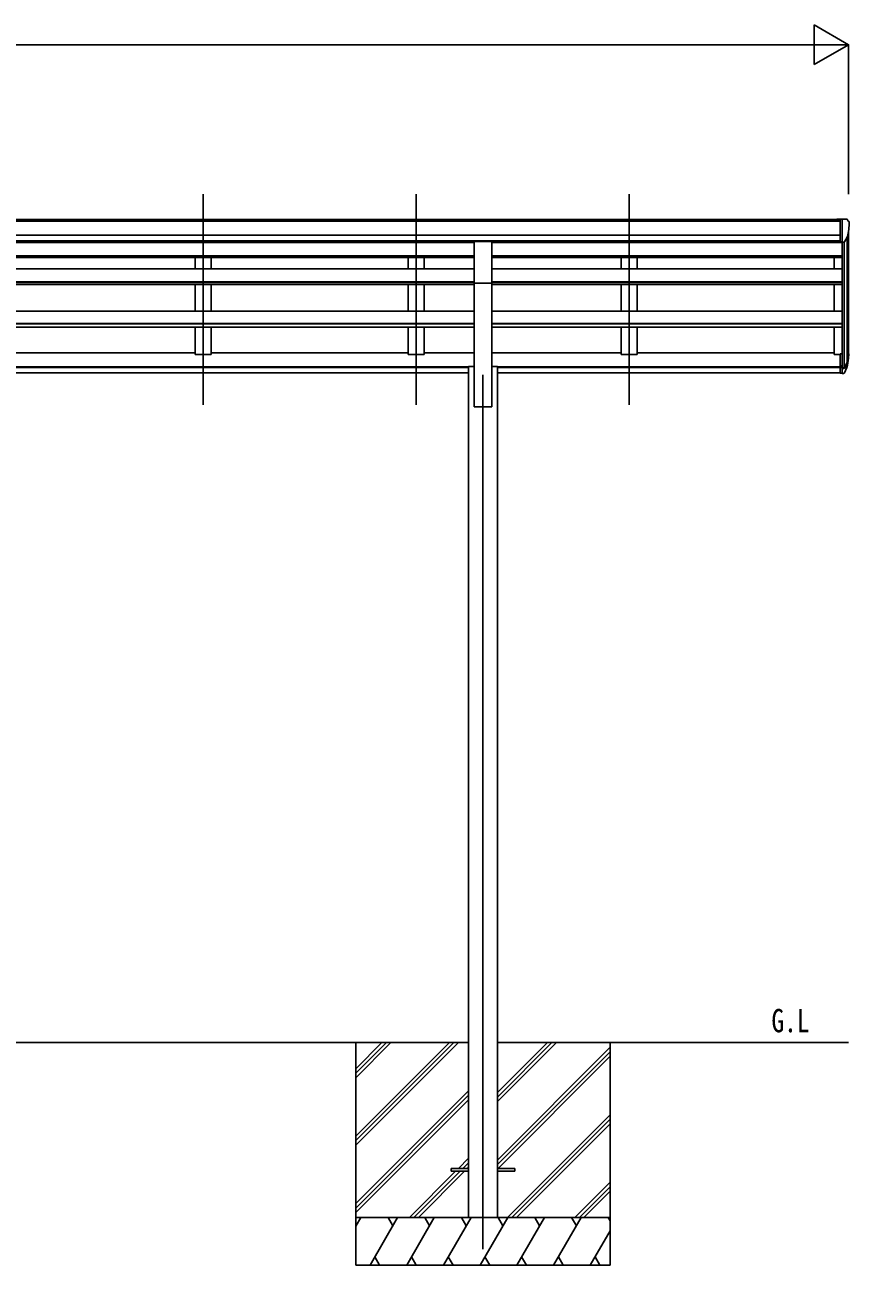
# Model space of a CAD drawing. Units: millimetres, scale not verified. Extents: x -10512 to 10512, y -7425 to 7425.
# Drawn here: x -380 to 2213, y -3841 to 60 of the extents above; entities that cross this region are included whole.
import ezdxf
from ezdxf.enums import TextEntityAlignment as Align

# ---------------------------------------------------------------- set-up
doc = ezdxf.new("R2010")
doc.units = ezdxf.units.MM
doc.header["$LTSCALE"] = 30
for name, color, linetype in [('0-2_USER1', 3, 'Continuous'), ('0-3_YKK_12', 2, 'Continuous'), ('0-4_YKK_13', 4, 'Continuous'), ('0-5_YKK_A1', 4, 'Continuous'), ('0-6_YKK_D', 6, 'Continuous')]:
    doc.layers.add(name, color=color, linetype=linetype)
doc.styles.add('ＭＳ ゴシック', font='')
doc.styles.get('ＭＳ ゴシック').set_extended_font_data('MS Gothic')

msp = doc.modelspace()

# ---------------------------------------------------------------- linework, layer by layer
at = {"layer": '0-3_YKK_12'}
for p, q in [((181.08, -1134.56), (181.08, -472.03)), ((851.08, -1134.56), (851.08, -472.03)), ((1521.08, -1134.56), (1521.08, -472.03)), ((1061.08, -1040.76), (1061.08, -3790.76))]:
    msp.add_line(p, q, dxfattribs=at)
at = {"layer": '0-4_YKK_13'}
for p, q in [((2184.58, -550.59), (2174.58, -550.68)), ((2174.58, -552.19), (2174.58, -550.68)), ((2184.58, -622.58), (2184.58, -550.59)), ((2203.08, -550.59), (2184.58, -550.59)), ((2191.08, -623.58), (2191.08, -550.59)), ((2203.08, -550.59), (2205.41, -550.73)), ((2206.17, -551.16), (2210.24, -556.97)), ((2213.08, -559.96), (2213.08, -560.59)), ((1033.58, -620.83), (1088.58, -620.83)), ((1033.58, -752.53), (1033.58, -620.83)), ((1088.58, -752.53), (1088.58, -620.83)), ((2184.58, -622.58), (2191.08, -622.58)), ((2191.08, -623.58), (2196.29, -623.26)), ((2198.7, -621.76), (2207.98, -605.7)), ((1033.58, -752.53), (1088.58, -752.53)), ((2184.58, -974.07), (2184.58, -1035.13)), ((2184.58, -974.07), (2191.08, -974.07)), ((2191.08, -974.07), (2191.08, -1035.95)), ((2184.58, -1012.38), (2191.08, -1012.38)), ((2197.51, -1018.03), (2207.27, -999.61)), ((2208.69, -1000.11), (2198.52, -1019.28)), ((2184.58, -1017.78), (2191.08, -1017.78)), ((2184.58, -1035.13), (2191.08, -1035.13)), ((2191.08, -1018.78), (2196.21, -1018.78)), ((2191.08, -1020.78), (2195.92, -1020.78)), ((2191.08, -1035.95), (2195.92, -1035.95)), ((2206.1, -1016.96), (2198.52, -1034.45)), ((961.08, -3536.25), (961.08, -3545.25)), ((1015.88, -3536.25), (961.08, -3536.25)), ((1015.88, -3545.25), (961.08, -3545.25)), ((1161.08, -3536.25), (1106.28, -3536.25)), ((1161.08, -3545.25), (1106.28, -3545.25)), ((1161.08, -3536.25), (1161.08, -3545.25))]:
    msp.add_line(p, q, dxfattribs=at)
for centre, radius, start, end in [((2205.35, -551.73), 1, 35, 86.5), ((2011.08, -560.59), 202, 347.09739, 0), ((2210.08, -559.96), 3, 0, 87), ((2196.11, -620.26), 3, 273.5, 330), ((2123.13, -973.66), 88.05, 342.78929, 2.77608), ((2122.42, -977.94), 89.07, 345.58812, 5.50424), ((2077.86, -980.89), 133.22, 344.28698, 356.72013), ((2195.92, -1017.78), 3, 270, 330), ((2195.92, -1032.95), 3, 270, 330), ((2196.21, -1017.28), 1.5, 270, 330)]:
    msp.add_arc(centre, radius, start, end, dxfattribs=at)
at = {"layer": '0-5_YKK_A1'}
for p, q in [((-3162.42, -552.19), (2184.58, -552.19)), ((-3162.42, -557.54), (2184.58, -557.54)), ((-3162.42, -601.08), (2184.58, -601.08)), ((-3162.42, -618.74), (2184.58, -618.74)), ((-2011.42, -621.12), (1033.58, -621.12)), ((-2011.42, -624.12), (1033.58, -624.12)), ((156.08, -621.12), (156.08, -624.12)), ((206.08, -621.12), (206.08, -624.12)), ((826.08, -621.12), (826.08, -624.12)), ((876.08, -621.12), (876.08, -624.12)), ((1088.58, -621.12), (2184.58, -621.12)), ((1088.58, -624.12), (2191.08, -624.12)), ((1496.08, -621.12), (1496.08, -624.12)), ((1546.08, -621.12), (1546.08, -624.12)), ((2166.08, -624.12), (2166.08, -621.12)), ((2191.08, -623.58), (2191.08, -974.07)), ((2197.08, -623.1), (2197.08, -1018.5)), ((2206.8, -607.75), (2206.8, -1000.5)), ((2211.08, -977.93), (2211.08, -588.95)), ((1033.58, -666.27), (-2011.42, -666.27)), ((1033.58, -667.67), (-2011.42, -667.67)), ((1033.58, -671.44), (-2011.42, -671.44)), ((156.08, -671.44), (156.08, -707.51)), ((206.08, -671.44), (206.08, -707.51)), ((826.08, -671.44), (826.08, -707.51)), ((876.08, -671.44), (876.08, -707.51)), ((2191.08, -666.27), (1088.58, -666.27)), ((2191.08, -667.67), (1088.58, -667.67)), ((2191.08, -671.44), (1088.58, -671.44)), ((1496.08, -671.44), (1496.08, -707.51)), ((1546.08, -671.44), (1546.08, -707.51)), ((2166.08, -707.51), (2166.08, -671.44)), ((1033.58, -707.51), (-2011.42, -707.51)), ((2191.08, -707.51), (1088.58, -707.51)), ((1033.58, -748.25), (-2011.42, -748.25)), ((1033.58, -749.73), (-2011.42, -749.73)), ((1033.58, -756.53), (-2011.42, -756.53)), ((156.08, -756.53), (156.08, -839.88)), ((206.08, -756.53), (206.08, -839.88)), ((826.08, -756.53), (826.08, -839.88)), ((876.08, -756.53), (876.08, -839.88)), ((1033.58, -1140.76), (1033.58, -752.53)), ((2191.08, -748.25), (1088.58, -748.25)), ((2191.08, -749.73), (1088.58, -749.73)), ((1088.58, -1140.76), (1088.58, -752.53)), ((2191.08, -756.53), (1088.58, -756.53)), ((1496.08, -756.53), (1496.08, -839.88)), ((1546.08, -756.53), (1546.08, -839.88)), ((2166.08, -839.88), (2166.08, -756.53)), ((-2011.42, -839.88), (1033.58, -839.88)), ((1088.58, -839.88), (2191.08, -839.88)), ((1033.58, -879.09), (-2011.42, -879.09)), ((1033.58, -880.57), (-2011.42, -880.57)), ((1033.58, -890.23), (-2011.42, -890.23)), ((156.08, -890.05), (156.08, -976.3)), ((206.08, -890.05), (206.08, -976.3)), ((826.08, -890.05), (826.08, -976.3)), ((876.08, -890.05), (876.08, -976.3)), ((2191.08, -879.09), (1088.58, -879.09)), ((2191.08, -880.57), (1088.58, -880.57)), ((2191.08, -890.23), (1088.58, -890.23)), ((1496.08, -890.05), (1496.08, -976.3)), ((1546.08, -890.05), (1546.08, -976.3)), ((2166.08, -976.3), (2166.08, -890.23)), ((-463.92, -971.48), (156.08, -971.48)), ((206.08, -971.48), (826.08, -971.48)), ((876.08, -971.48), (1033.58, -971.48)), ((1088.58, -971.48), (1496.08, -971.48)), ((1546.08, -971.48), (2166.08, -971.48)), ((206.08, -976.28), (156.08, -976.28)), ((876.08, -976.28), (826.08, -976.28)), ((1546.08, -976.28), (1496.08, -976.28)), ((2166.08, -976.28), (2184.58, -976.28)), ((-1993.72, -1015.78), (1015.88, -1015.78)), ((-1993.72, -1017.16), (1015.88, -1017.16)), ((-1993.72, -1034.34), (1015.88, -1034.34)), ((1015.88, -1014.38), (1033.58, -1014.38)), ((1015.88, -1014.38), (1015.88, -3690.76)), ((1088.58, -1014.38), (1106.28, -1014.38)), ((1106.28, -1014.38), (1106.28, -3690.76)), ((1106.28, -1015.78), (2184.58, -1015.78)), ((1106.28, -1017.16), (2184.58, -1017.16)), ((1106.28, -1034.34), (2184.58, -1034.34)), ((1033.58, -1140.76), (1088.58, -1140.76)), ((-1993.72, -3140.75), (1015.88, -3140.75)), ((661.08, -3140.75), (661.08, -3840.74)), ((661.08, -3434.92), (955.26, -3140.75)), ((661.08, -3449.06), (969.4, -3140.75)), ((661.08, -3463.21), (983.54, -3140.75)), ((661.08, -3251.08), (771.41, -3140.75)), ((661.08, -3236.93), (757.27, -3140.75)), ((661.08, -3222.79), (743.13, -3140.75)), ((1106.28, -3140.75), (2211.08, -3140.75)), ((1106.28, -3326.38), (1291.91, -3140.75)), ((1106.28, -3312.23), (1277.77, -3140.75)), ((1106.28, -3298.09), (1263.63, -3140.75)), ((1106.28, -3510.22), (1461.08, -3155.42)), ((1461.08, -3140.75), (1461.08, -3840.74)), ((1106.28, -3524.36), (1461.08, -3169.57)), ((1108.54, -3536.25), (1461.08, -3183.71)), ((661.08, -3647.05), (1015.88, -3292.26)), ((661.08, -3661.2), (1015.88, -3306.4)), ((661.08, -3675.34), (1015.88, -3320.54)), ((1137.89, -3690.74), (1461.08, -3367.56)), ((1152.03, -3690.74), (1461.08, -3381.7)), ((1166.17, -3690.74), (1461.08, -3395.84)), ((984.02, -3536.25), (1015.88, -3504.39)), ((829.52, -3690.74), (975.02, -3545.25)), ((843.66, -3690.74), (989.16, -3545.25)), ((857.81, -3690.74), (1003.31, -3545.25)), ((998.16, -3536.25), (1015.88, -3518.53)), ((1012.31, -3536.25), (1015.88, -3532.67)), ((1350.02, -3690.74), (1461.08, -3579.69)), ((1364.16, -3690.74), (1461.08, -3593.83)), ((1378.31, -3690.74), (1461.08, -3607.97)), ((1461.08, -3690.74), (661.08, -3690.74)), ((661.08, -3718.25), (676.96, -3690.74)), ((705.83, -3840.74), (792.43, -3690.74)), ((777.43, -3716.73), (762.43, -3690.74)), ((821.3, -3840.74), (907.9, -3690.74)), ((892.9, -3716.73), (877.9, -3690.74)), ((936.77, -3840.74), (1023.37, -3690.74)), ((1008.37, -3716.73), (993.37, -3690.74)), ((1052.24, -3840.74), (1138.84, -3690.74)), ((1123.84, -3716.73), (1108.84, -3690.74)), ((1167.71, -3840.74), (1254.31, -3690.74)), ((1239.31, -3716.73), (1224.31, -3690.74)), ((1283.18, -3840.74), (1369.78, -3690.74)), ((1339.78, -3690.74), (1354.78, -3716.73)), ((1455.25, -3690.74), (1461.08, -3700.84)), ((1398.65, -3840.74), (1461.08, -3732.61)), ((720.82, -3814.77), (735.82, -3840.74)), ((836.29, -3814.77), (851.29, -3840.74)), ((951.77, -3814.76), (966.77, -3840.74)), ((1067.24, -3814.76), (1082.23, -3840.74)), ((1182.71, -3814.76), (1197.7, -3840.74)), ((1298.18, -3814.77), (1313.17, -3840.74)), ((1413.64, -3814.77), (1428.64, -3840.74)), ((661.08, -3840.74), (1461.08, -3840.74))]:
    msp.add_line(p, q, dxfattribs=at)
at = {"layer": '0-6_YKK_D'}
for p, q in [((2211.08, -2.19), (2102.83, 60.31)), ((2102.83, 60.31), (2102.83, -64.69)), ((-3063.92, -2.19), (2086.08, -2.19)), ((2211.08, -2.19), (1994.57, -2.19)), ((2211.08, -2.19), (2102.83, -64.69)), ((2211.08, -472.03), (2211.08, -1.19))]:
    msp.add_line(p, q, dxfattribs=at)

# ---------------------------------------------------------------- texts
at = {"layer": '0-2_USER1', "style": 'ＭＳ ゴシック', "width": 0.8}
msp.add_text('G.L', height=73.31, dxfattribs=at).set_placement((1968.44, -3130.14), align=Align.BOTTOM_LEFT)

doc.saveas('drawing.dxf')
